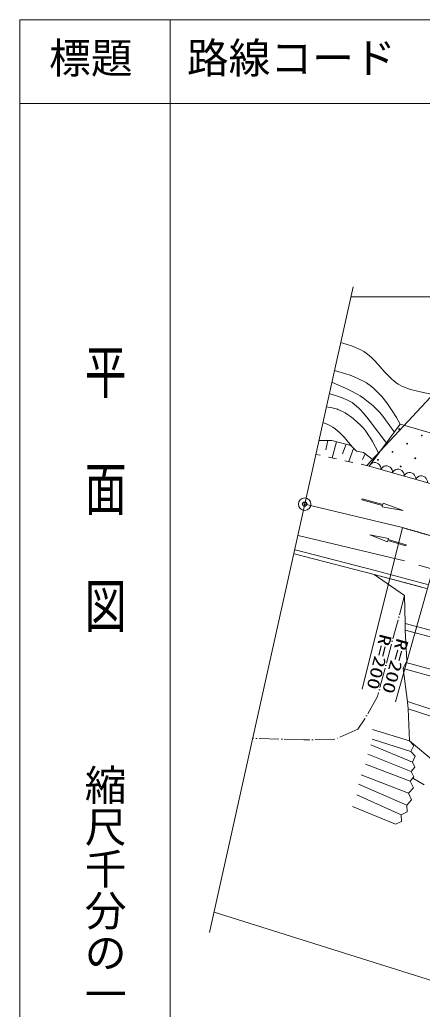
# Model space of a CAD drawing. Units: millimetres, scale not verified. Extents: x 40000 to 680002, y 20000 to 380001.
# Drawn here: x 40000 to 88168, y 261692 to 380001 of the extents above; entities that cross this region are included whole.
import ezdxf
from ezdxf.enums import TextEntityAlignment as Align

# ---------------------------------------------------------------- set-up
doc = ezdxf.new("R2010")
doc.units = ezdxf.units.MM
doc.header["$LTSCALE"] = 1000
doc.header["$PDMODE"] = 32
doc.header["$PDSIZE"] = 500
for name, pattern in [('USER1', [18.5, 14.557377, -1.819672, 0.303279, -1.819672]), ('USER2', [2, 1, -1]), ('USER4', [3, 2.360656, -0.295082, 0.04918, -0.295082])]:
    doc.linetypes.add(name, pattern=pattern)
for name, color, linetype, lineweight in [('M-BGD', 7, 'Continuous', 13), ('M-BMK-LINE', 2, 'Continuous', 13), ('M-BMK-SRVR', 3, 'Continuous', 13), ('M-STR-HTXT', 7, 'Continuous', 13), ('M-STR-STRC', 7, 'Continuous', 13), ('M-TTL', 2, 'Continuous', 13), ('M-TTL-BAND', 7, 'Continuous', 13), ('M-TTL-LINE', 7, 'Continuous', 13), ('M-TTL-TXT', 7, 'Continuous', 13)]:
    doc.layers.add(name, color=color, linetype=linetype, lineweight=lineweight)
doc.layers.add('M-OTRS', color=6, linetype='Continuous')
doc.styles.add('@ＭＳ ゴシック', font='')
doc.styles.add('ＭＳ ゴシック', font='')
doc.styles.get('@ＭＳ ゴシック').set_extended_font_data('@MS Gothic')
doc.styles.get('ＭＳ ゴシック').set_extended_font_data('MS Gothic')

# ---------------------------------------------------------------- blocks, each defined once
blk = doc.blocks.new('BUHIN7')
at = {"color": 6, "linetype": 'Continuous', "lineweight": 13}
for radius in [50, 1.5]:
    blk.add_circle((0, 0), radius, dxfattribs=at)
blk = doc.blocks.new('BUHIN2')
at = {"color": 3, "linetype": 'Continuous', "lineweight": 13}
for radius in [750, 22.5]:
    blk.add_circle((0, 0), radius, dxfattribs=at)
blk = doc.blocks.new('BUHIN3')
at = {"color": 7, "linetype": 'Continuous', "lineweight": 13}
blk.add_lwpolyline([(607, -440.5), (662.8, -267.9), (675.9, -96.7), (654.4, 122.8), (573.7, 292.5), (464.1, 441.6), (276, 578.2), (100.3, 636.2), (-86.1, 660.2), (-301.4, 612.6), (-457.1, 544.9), (-607, 440.5)], dxfattribs=at)

msp = doc.modelspace()

# ---------------------------------------------------------------- linework, layer by layer
at = {"layer": 'M-BGD'}
for p, q in [((81820, 326640), (85546, 331636)), ((85546, 331636), (96891, 328418)), ((75793, 329678), (77333, 329688)), ((76874, 329685), (76639, 328583)), ((77333, 329688), (79619, 329096)), ((77904, 329540), (77403, 327606)), ((79047, 329244), (78612, 328084)), ((79619, 329096), (80296, 328418)), ((79619, 329096), (80296, 328418)), ((79957, 328757), (79399, 327170)), ((80296, 328418), (81143, 328249)), ((81344, 328095), (81019, 327415)), ((81143, 328249), (82338, 327335)), ((97145, 322238), (81820, 326640)), ((80952, 322583), (80993, 322730)), ((83408, 321908), (80952, 322583)), ((80993, 322730), (83448, 322055)), ((83367, 321761), (83408, 321908)), ((83448, 322055), (83489, 322203)), ((83489, 322203), (85884, 321306)), ((85884, 321306), (83367, 321761)), ((73301, 318355), (86054, 315295)), ((84005, 317595), (81905, 318428)), ((81905, 318428), (84120, 317983)), ((84043, 317724), (84005, 317595)), ((86201, 317085), (84043, 317724)), ((84120, 317983), (84082, 317854)), ((84082, 317854), (86239, 317215)), ((86239, 317215), (86201, 317085)), ((72830, 316150), (82413, 313686)), ((72955, 316634), (82543, 314169)), ((90118, 314110), (87747, 314787)), ((88002, 312184), (82413, 313686)), ((82413, 313686), (86054, 311146)), ((82413, 313686), (88678, 311993)), ((82543, 314169), (88817, 312474)), ((86054, 311146), (86138, 307844)), ((86054, 311146), (86138, 307844)), ((86138, 307844), (86138, 306998)), ((86138, 307844), (86138, 306998)), ((95259, 305394), (86138, 307826)), ((86138, 306998), (86308, 303357)), ((95028, 304627), (86138, 306998)), ((86308, 303357), (85884, 302426)), ((93571, 301159), (86220, 303164)), ((85884, 302426), (86392, 298446)), ((93335, 300394), (85884, 302426)), ((103437, 293016), (86389, 298468)), ((86392, 298446), (86477, 297600)), ((86392, 298446), (86477, 297600)), ((86477, 297600), (86646, 293790)), ((103156, 292266), (86477, 297600)), ((86646, 293790), (82217, 295143)), ((86815, 292520), (82165, 293998)), ((86646, 293790), (89779, 291165)), ((87154, 293212), (86646, 293790)), ((86985, 291250), (82034, 293321)), ((86815, 292520), (87154, 293212)), ((87323, 291942), (86815, 292520)), ((86858, 290107), (81670, 292175)), ((86985, 291250), (87323, 291942)), ((87302, 290636), (86985, 291250)), ((86731, 288964), (81384, 290978)), ((86858, 290107), (87302, 290636)), ((87175, 289493), (86858, 290107)), ((86519, 287525), (80863, 289703)), ((86731, 288964), (87175, 289493)), ((87105, 288174), (86731, 288964)), ((86308, 286085), (80551, 288609)), ((86519, 287525), (87105, 288174)), ((86893, 286735), (86519, 287525)), ((85630, 284942), (80342, 287308)), ((86308, 286085), (86893, 286735)), ((84953, 283799), (79822, 285928)), ((85630, 284942), (86350, 285288)), ((86350, 285288), (86308, 286085)), ((84953, 283799), (85672, 284145)), ((85672, 284145), (85630, 284942))]:
    msp.add_line(p, q, dxfattribs=at)
at = {"layer": 'M-BGD', "linetype": 'USER2'}
msp.add_line((81820, 326640), (75429, 328038), dxfattribs=at)
at = {"layer": 'M-BGD', "linetype": 'USER4'}
for p, q in [((86054, 311146), (82815, 299070)), ((82815, 299070), (81295, 296396)), ((81295, 296396), (80444, 295181)), ((80444, 295181), (77709, 293965)), ((74002, 293904), (67881, 294096)), ((77709, 293965), (74002, 293904)), ((86633, 294068), (86628, 294190))]:
    msp.add_line(p, q, dxfattribs=at)
at = {"layer": 'M-BGD'}
for points in [[(89441, 335188), (88101, 335491), (86782, 335809), (86403, 335928), (86036, 336065), (85743, 336194), (85451, 336344), (85276, 336447), (85019, 336619), (84764, 336815), (84474, 337066), (84195, 337335), (83787, 337767), (83382, 338226), (82903, 338774), (82413, 339305), (82126, 339587), (81828, 339853), (81452, 340143), (81172, 340327), (80881, 340493), (80536, 340666), (80171, 340825), (79692, 341007), (79203, 341171), (78383, 341422)], [(85546, 331636), (85072, 332452), (84581, 333255), (84263, 333739), (83929, 334212), (83329, 334961), (83031, 335286), (82711, 335605), (82407, 335882), (82082, 336149), (81481, 336574), (81140, 336778), (80790, 336964), (80377, 337158), (79955, 337334), (79420, 337532), (78866, 337715), (77673, 338070)], [(84800, 330712), (84292, 331449), (83769, 332171), (83433, 332605), (83081, 333024), (82577, 333561), (82252, 333870), (81912, 334164), (81544, 334456), (81154, 334739), (80736, 335016), (80298, 335282), (79637, 335643), (79080, 335914), (78515, 336166), (77344, 336651)], [(83802, 329477), (81923, 331962), (81520, 332493), (81103, 333011), (80837, 333310), (80557, 333594), (80315, 333813), (80060, 334016), (80036, 334034), (79766, 334219), (79483, 334386), (79146, 334561), (78798, 334719), (78160, 334965), (77049, 335324)], [(82945, 328208), (82594, 328896), (82223, 329581), (81978, 329991), (81717, 330389), (81579, 330583), (81324, 330913), (81053, 331231), (80752, 331551), (80435, 331858), (79903, 332322), (79577, 332577), (79231, 332823), (78942, 333005), (78635, 333174), (78366, 333301), (78080, 333412), (78014, 333435), (77700, 333524), (77380, 333595), (76690, 333708)], [(79829, 328886), (79359, 329466), (78872, 330034), (78579, 330351), (78300, 330629), (78001, 330899), (77750, 331100), (77488, 331284), (77099, 331506), (76790, 331644), (76471, 331763), (76272, 331833)], [(88391, 288531), (87042, 289335)]]:
    msp.add_lwpolyline(points, dxfattribs=at)
for centre in [(85398, 331067), (88116, 330286), (86366, 329318), (84617, 328349), (82867, 327380), (85586, 326599), (87335, 327568)]:
    msp.add_circle(centre, 50, dxfattribs=at)
at = {"layer": 'M-BGD', "linetype": 'USER1'}
msp.add_arc((32283, 126567), 200001, 73.09055, 74.47969, dxfattribs=at)
at = {"layer": 'M-BMK-LINE'}
for p, q in [((79884, 348075), (62716, 270865)), ((85800, 319274), (80974, 299970)), ((90456, 317920), (84953, 298446))]:
    msp.add_line(p, q, dxfattribs=at)
at = {"layer": 'M-BMK-LINE', "linetype": 'USER1'}
msp.add_line((74105, 322085), (85800, 319274), dxfattribs=at)
at = {"layer": 'M-OTRS'}
msp.add_point((74105, 322085), dxfattribs=at)
at = {"layer": 'M-STR-HTXT'}
for p, q in [((79618, 346879), (172160, 346879)), ((130779, 252085), (63259, 273308))]:
    msp.add_line(p, q, dxfattribs=at)
at = {"layer": 'M-STR-STRC'}
msp.add_line((94628, 340761), (81549, 326708), dxfattribs=at)
at = {"layer": 'M-TTL'}
for p, q in [((40000, 380001), (40000, 20000)), ((680002, 380001), (40000, 380001))]:
    msp.add_line(p, q, dxfattribs=at)
at = {"layer": 'M-TTL-BAND'}
msp.add_line((58000, 370001), (58000, 20000), dxfattribs=at)
at = {"layer": 'M-TTL-LINE'}
for p, q in [((58000, 380001), (58000, 370001)), ((40000, 370001), (680002, 370001))]:
    msp.add_line(p, q, dxfattribs=at)

# ---------------------------------------------------------------- block references
at = {"layer": 'M-BGD', "xscale": 0.9663452, "yscale": 0.9663452, "rotation": 19.94391}
for p in [(82516, 326440), (83909, 326040), (85303, 325640), (86696, 325240), (88089, 324840)]:
    msp.add_blockref('BUHIN3', p, dxfattribs=at)
at = {"layer": 'M-BMK-SRVR', "rotation": 305.97028}
msp.add_blockref('BUHIN2', (74105, 322085), dxfattribs=at)
at = {"layer": 'M-OTRS', "rotation": 332.98514}
msp.add_blockref('BUHIN7', (74107, 322085), dxfattribs=at)

# ---------------------------------------------------------------- texts
at = {"layer": 'M-BGD', "style": 'ＭＳ ゴシック', "width": 1.35}
for rotation, p in [(256, (82698, 306766)), (254.5, (84719, 306270))]:
    msp.add_text('R=200', height=1466, rotation=rotation, dxfattribs=at).set_placement(p, align=Align.BOTTOM_LEFT)
at = {"layer": 'M-TTL-BAND', "style": '@ＭＳ ゴシック', "width": 1.4}
msp.add_text('平  面  図', height=3666, rotation=270, dxfattribs=at).set_placement((47277, 341476), align=Align.BOTTOM_LEFT)
at = {"layer": 'M-TTL-BAND', "style": '@ＭＳ ゴシック'}
msp.add_text('縮尺千分の一', height=3666, rotation=270, dxfattribs=at).set_placement((47277, 291031), align=Align.BOTTOM_LEFT)
at = {"layer": 'M-TTL-TXT', "style": 'ＭＳ ゴシック'}
for s, p in [('標題', (43500, 372501)), ('路線コード', (60000, 372501))]:
    msp.add_text(s, height=3666, dxfattribs=at).set_placement(p, align=Align.BOTTOM_LEFT)

doc.saveas('drawing.dxf')
